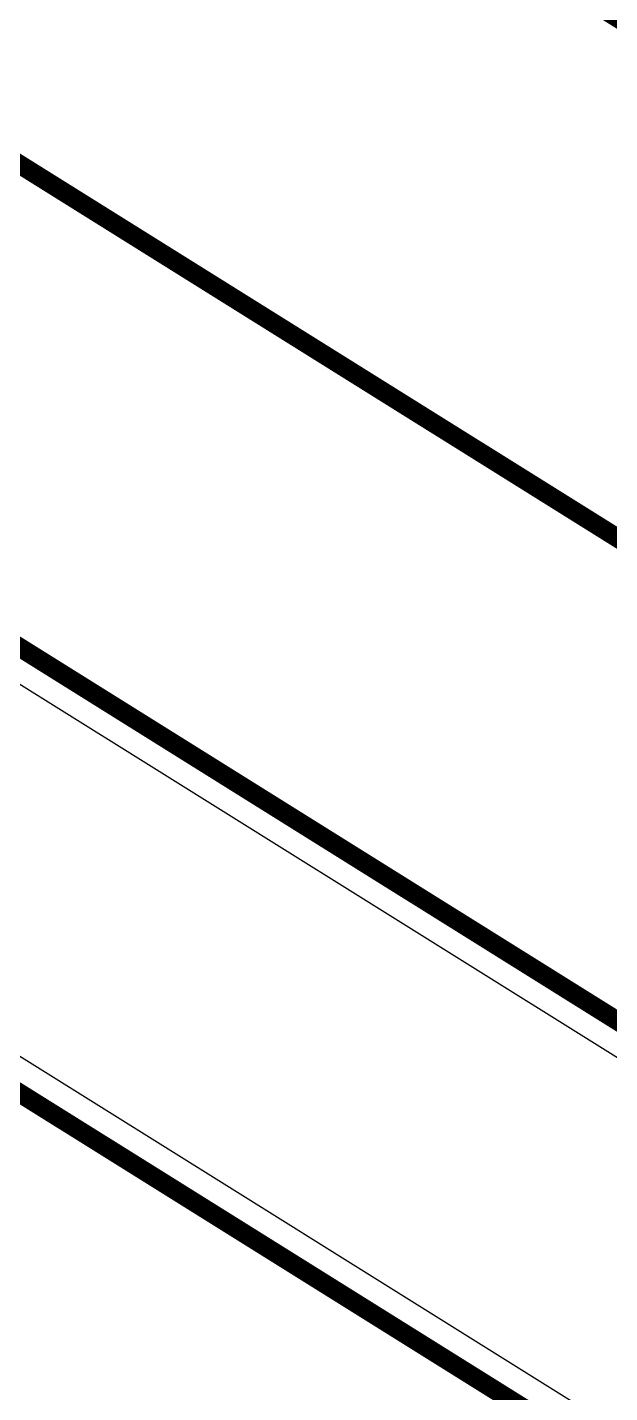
# Model space of a CAD drawing. Header units: millimetres. Extents: x 67532 to 67858, y 50657 to 50929.
# Drawn here: x 67739.36 to 67743.98, y 50746.24 to 50757.08 of the extents above; entities that cross this region are included whole.
import ezdxf

# ---------------------------------------------------------------- set-up
doc = ezdxf.new("R2010")
doc.units = ezdxf.units.MM
doc.linetypes.add('DASHDOT', pattern=[25.399999999999995, 12.7, -6.349999999999998, 0, -6.349999999999998])
doc.layers.add('@-道路标线', color=7, linetype='Continuous', lineweight=0)
doc.layers.add('RD-中线', color=1, linetype='DASHDOT')

msp = doc.modelspace()

# ---------------------------------------------------------------- linework, layer by layer
at = {"layer": '@-道路标线', "color": 7, "linetype": 'Continuous', "const_width": 0.15, "flags": 128}
for points in [[(67727.19812124864, 50767.67431683912), (67856.15136280526, 50687.09538836103)], [(67725.34340382382, 50764.70614850257), (67750.78484670853, 50748.80857057557)], [(67723.62116621507, 50761.94999219006), (67852.5744077717, 50681.37106371197)], [(67722.0314084224, 50759.40584790159), (67850.984649979, 50678.82691942351)]]:
    msp.add_lwpolyline(points, dxfattribs=at)
at = {"layer": 'RD-中线', "color": 3, "linetype": 'Continuous'}
msp.add_lwpolyline([(67852.44192795563, 50681.15905168794), (67723.48868639903, 50761.73798016602, 1.000000000009872), (67722.16388823844, 50759.61785992563), (67851.11712979505, 50679.03893144755)], format="xyb", close=True, dxfattribs=at)

doc.saveas('drawing.dxf')
